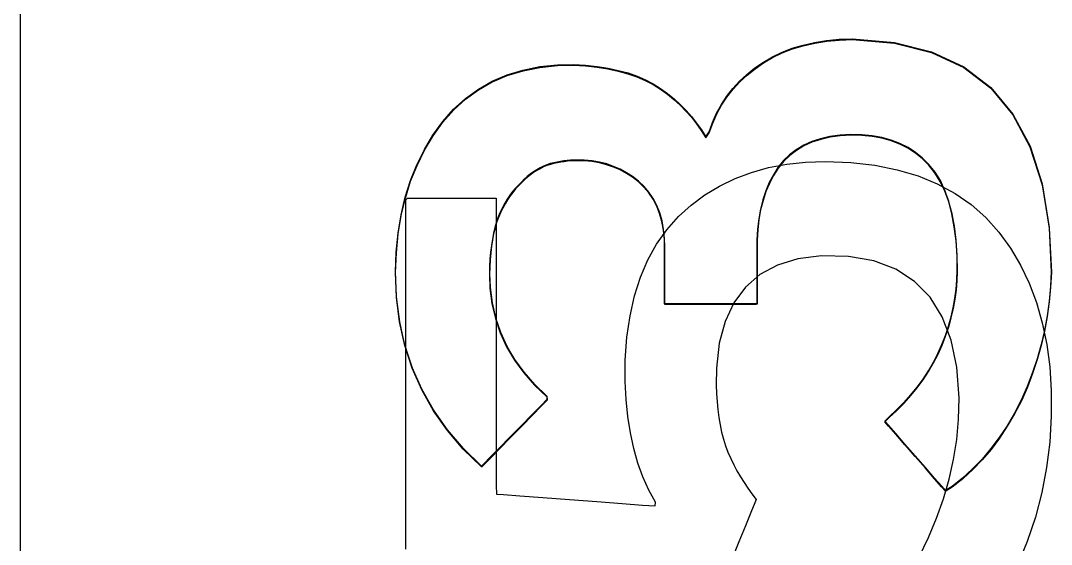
# Model space of a CAD drawing. Extents: x 1 to 47.7, y 0.2 to 35.
# Drawn here: x 36.2985 to 36.4561, y 15.5583 to 15.6384 of the extents above; entities that cross this region are included whole.
import ezdxf

# ---------------------------------------------------------------- set-up
doc = ezdxf.new("R2010")
doc.units = 0
doc.header["$MEASUREMENT"] = 0
for name, color, linetype in [('7_2___8__INDEPENDENT_INPUT', 7, 'CONTINUOUS'), ('7_3___8__OPTOISO_INDEPENDE', 7, 'CONTINUOUS'), ('7_4___24__OPTOISO_INDEPEND', 7, 'CONTINUOUS'), ('7_5___8__INDEPENDENT_INPUT', 7, 'CONTINUOUS'), ('7_6____8__INDEPENDENT_INPU', 7, 'CONTINUOUS'), ('7_7____8__OPTOISO_INDEPEND', 7, 'CONTINUOUS'), ('7_8____8__OPTOISO_INDEPEND', 7, 'CONTINUOUS'), ('8_0_____DWG', 7, 'CONTINUOUS')]:
    doc.layers.add(name, color=color, linetype=linetype)

msp = doc.modelspace()

# ---------------------------------------------------------------- linework, layer by layer
at = {"layer": '7_2___8__INDEPENDENT_INPUT'}
msp.add_lwpolyline([(36.42569, 15.63565), (36.43213, 15.63509), (36.4378, 15.63366), (36.44271, 15.63136), (36.44686, 15.62819), (36.45024, 15.62414), (36.45285, 15.61923), (36.4547, 15.61344), (36.45579, 15.60677), (36.4561, 15.60004), (36.45599, 15.59776), (36.45578, 15.5955), (36.45547, 15.59326), (36.45506, 15.59105), (36.45455, 15.58887), (36.45394, 15.58672), (36.45323, 15.58458), (36.45242, 15.58248), (36.4515, 15.58039), (36.45047, 15.57838), (36.44936, 15.57647), (36.44817, 15.57467), (36.44689, 15.57296), (36.44553, 15.57136), (36.44408, 15.56986), (36.44256, 15.56846), (36.44095, 15.56716), (36.43993, 15.56653), (36.43934, 15.56721), (36.43826, 15.56845), (36.43686, 15.57006), (36.43529, 15.57185), (36.43372, 15.57365), (36.43232, 15.57526), (36.43124, 15.57649), (36.43065, 15.57717), (36.43129, 15.57784), (36.43247, 15.57892), (36.43359, 15.58004), (36.43463, 15.58119), (36.4356, 15.58238), (36.4365, 15.5836), (36.43733, 15.58487), (36.43808, 15.58617), (36.43877, 15.5875), (36.43938, 15.58889), (36.43993, 15.59029), (36.4404, 15.59169), (36.4408, 15.5931), (36.44113, 15.59451), (36.44138, 15.59592), (36.44157, 15.59734), (36.44169, 15.59876), (36.44173, 15.60018), (36.44169, 15.60251), (36.44154, 15.60484), (36.44128, 15.60699), (36.44091, 15.60899), (36.44043, 15.61081), (36.43984, 15.61246), (36.43913, 15.61395), (36.43832, 15.61527), (36.43739, 15.61643), (36.43641, 15.61741), (36.43534, 15.61827), (36.43419, 15.61902), (36.43295, 15.61964), (36.43162, 15.62015), (36.4302, 15.62055), (36.4287, 15.62082), (36.42712, 15.62098), (36.42544, 15.62102), (36.4238, 15.62092), (36.42227, 15.6207), (36.42083, 15.62037), (36.41949, 15.61993), (36.41825, 15.61937), (36.41711, 15.61869), (36.41608, 15.61791), (36.41514, 15.61701), (36.41432, 15.61598), (36.41361, 15.61486), (36.41298, 15.61365), (36.41245, 15.61238), (36.412, 15.61103), (36.41164, 15.60961), (36.41137, 15.60811), (36.41119, 15.60654), (36.41109, 15.60489), (36.41108, 15.60386), (36.41108, 15.60331), (36.41108, 15.6023), (36.41108, 15.60099), (36.41108, 15.59952), (36.41108, 15.59806), (36.41108, 15.59674), (36.41108, 15.59573), (36.41108, 15.59518), (36.41091, 15.59512), (36.4099, 15.59512), (36.4082, 15.59512), (36.40605, 15.59512), (36.40368, 15.59512), (36.40136, 15.59512), (36.39931, 15.59512), (36.39778, 15.59512), (36.39702, 15.59512), (36.39697, 15.59528), (36.39697, 15.59597), (36.39697, 15.59707), (36.39697, 15.59842), (36.39697, 15.59989), (36.39697, 15.60131), (36.39697, 15.60253), (36.39697, 15.60342), (36.39697, 15.60381), (36.39694, 15.60508), (36.3968, 15.60648), (36.39656, 15.60779), (36.39621, 15.60902), (36.39577, 15.61016), (36.39522, 15.61122), (36.39457, 15.61219), (36.39382, 15.61308), (36.39296, 15.61388), (36.39207, 15.61457), (36.39115, 15.61517), (36.39017, 15.6157), (36.38916, 15.61614), (36.3881, 15.6165), (36.387, 15.61677), (36.38586, 15.61696), (36.38467, 15.61708), (36.38354, 15.61711), (36.38306, 15.6171), (36.38257, 15.61707), (36.38208, 15.61702), (36.38158, 15.61696), (36.38107, 15.61688), (36.38055, 15.61679), (36.38003, 15.61668), (36.37949, 15.61655), (36.37896, 15.61638), (36.37843, 15.61615), (36.37791, 15.61589), (36.37741, 15.61561), (36.37691, 15.61529), (36.37643, 15.61495), (36.37596, 15.61457), (36.3755, 15.61417), (36.37506, 15.61374), (36.37461, 15.61328), (36.37415, 15.61279), (36.37371, 15.61227), (36.3733, 15.61171), (36.3729, 15.61112), (36.37253, 15.6105), (36.37218, 15.60984), (36.37185, 15.60915), (36.37153, 15.60842), (36.37125, 15.60764), (36.37101, 15.6068), (36.3708, 15.60592), (36.37062, 15.60499), (36.37047, 15.60402), (36.37035, 15.60301), (36.37027, 15.60194), (36.37021, 15.60084), (36.37019, 15.59969), (36.37026, 15.59761), (36.37056, 15.59524), (36.37109, 15.59296), (36.37184, 15.59076), (36.37281, 15.58864), (36.37401, 15.5866), (36.37544, 15.58465), (36.37709, 15.58277), (36.37896, 15.58098), (36.37898, 15.58045), (36.37808, 15.57954), (36.37673, 15.57817), (36.37509, 15.57651), (36.37336, 15.57474), (36.3717, 15.57306), (36.3703, 15.57163), (36.36933, 15.57064), (36.36896, 15.57027), (36.36619, 15.57299), (36.36374, 15.57586), (36.36162, 15.57887), (36.35983, 15.58204), (36.35837, 15.58536), (36.35724, 15.58883), (36.35643, 15.59245), (36.35596, 15.59622), (36.35581, 15.60001), (36.35592, 15.60303), (36.35621, 15.60594), (36.35666, 15.60873), (36.35729, 15.6114), (36.3581, 15.61395), (36.35907, 15.61639), (36.36022, 15.61871), (36.36154, 15.62092), (36.36304, 15.623), (36.3647, 15.62488), (36.36652, 15.62653), (36.36849, 15.62796), (36.37061, 15.62916), (36.37287, 15.63013), (36.37529, 15.63087), (36.37786, 15.63139), (36.38058, 15.63168), (36.38303, 15.63171), (36.38488, 15.6316), (36.38664, 15.63142), (36.38831, 15.63116), (36.38988, 15.63082), (36.39136, 15.63042), (36.39274, 15.62994), (36.39403, 15.62939), (36.39522, 15.62876), (36.39633, 15.62805), (36.39739, 15.62728), (36.3984, 15.62647), (36.39934, 15.62561), (36.40024, 15.6247), (36.40108, 15.62375), (36.40186, 15.62275), (36.40259, 15.62171), (36.40326, 15.62063), (36.40376, 15.6214), (36.4043, 15.62287), (36.40493, 15.62427), (36.40566, 15.62559), (36.40649, 15.62685), (36.40741, 15.62804), (36.40844, 15.62916), (36.40956, 15.63021), (36.41079, 15.63119), (36.41208, 15.63209), (36.41346, 15.6329), (36.41493, 15.6336), (36.41649, 15.6342), (36.41815, 15.6347), (36.4199, 15.63509), (36.42173, 15.63538), (36.42366, 15.63557)], close=True, dxfattribs=at)
at = {"layer": '7_3___8__OPTOISO_INDEPENDE'}
msp.add_lwpolyline([(36.42569, 15.63565), (36.43213, 15.63509), (36.4378, 15.63366), (36.44271, 15.63136), (36.44686, 15.62819), (36.45024, 15.62414), (36.45285, 15.61923), (36.4547, 15.61344), (36.45579, 15.60677), (36.4561, 15.60004), (36.45599, 15.59776), (36.45578, 15.5955), (36.45547, 15.59326), (36.45506, 15.59105), (36.45455, 15.58887), (36.45394, 15.58672), (36.45323, 15.58458), (36.45242, 15.58248), (36.4515, 15.58039), (36.45047, 15.57838), (36.44936, 15.57647), (36.44817, 15.57467), (36.44689, 15.57296), (36.44553, 15.57136), (36.44408, 15.56986), (36.44256, 15.56846), (36.44095, 15.56716), (36.43993, 15.56653), (36.43934, 15.56721), (36.43826, 15.56845), (36.43686, 15.57006), (36.43529, 15.57185), (36.43372, 15.57365), (36.43232, 15.57526), (36.43124, 15.57649), (36.43065, 15.57717), (36.43129, 15.57784), (36.43247, 15.57892), (36.43359, 15.58004), (36.43463, 15.58119), (36.4356, 15.58238), (36.4365, 15.5836), (36.43733, 15.58487), (36.43808, 15.58617), (36.43877, 15.5875), (36.43938, 15.58889), (36.43993, 15.59029), (36.4404, 15.59169), (36.4408, 15.5931), (36.44113, 15.59451), (36.44138, 15.59592), (36.44157, 15.59734), (36.44169, 15.59876), (36.44173, 15.60018), (36.44169, 15.60251), (36.44154, 15.60484), (36.44128, 15.60699), (36.44091, 15.60899), (36.44043, 15.61081), (36.43984, 15.61246), (36.43913, 15.61395), (36.43832, 15.61527), (36.43739, 15.61643), (36.43641, 15.61741), (36.43534, 15.61827), (36.43419, 15.61902), (36.43295, 15.61964), (36.43162, 15.62015), (36.4302, 15.62055), (36.4287, 15.62082), (36.42712, 15.62098), (36.42544, 15.62102), (36.4238, 15.62092), (36.42227, 15.6207), (36.42083, 15.62037), (36.41949, 15.61993), (36.41825, 15.61937), (36.41711, 15.61869), (36.41608, 15.61791), (36.41514, 15.61701), (36.41432, 15.61598), (36.41361, 15.61486), (36.41298, 15.61365), (36.41245, 15.61238), (36.412, 15.61103), (36.41164, 15.60961), (36.41137, 15.60811), (36.41119, 15.60654), (36.41109, 15.60489), (36.41108, 15.60386), (36.41108, 15.60331), (36.41108, 15.6023), (36.41108, 15.60099), (36.41108, 15.59952), (36.41108, 15.59806), (36.41108, 15.59674), (36.41108, 15.59573), (36.41108, 15.59518), (36.41091, 15.59512), (36.4099, 15.59512), (36.4082, 15.59512), (36.40605, 15.59512), (36.40368, 15.59512), (36.40136, 15.59512), (36.39931, 15.59512), (36.39778, 15.59512), (36.39702, 15.59512), (36.39697, 15.59528), (36.39697, 15.59597), (36.39697, 15.59707), (36.39697, 15.59842), (36.39697, 15.59989), (36.39697, 15.60131), (36.39697, 15.60253), (36.39697, 15.60342), (36.39697, 15.60381), (36.39694, 15.60508), (36.3968, 15.60648), (36.39656, 15.60779), (36.39621, 15.60902), (36.39577, 15.61016), (36.39522, 15.61122), (36.39457, 15.61219), (36.39382, 15.61308), (36.39296, 15.61388), (36.39207, 15.61457), (36.39115, 15.61517), (36.39017, 15.6157), (36.38916, 15.61614), (36.3881, 15.6165), (36.387, 15.61677), (36.38586, 15.61696), (36.38467, 15.61708), (36.38354, 15.61711), (36.38306, 15.6171), (36.38257, 15.61707), (36.38208, 15.61702), (36.38158, 15.61696), (36.38107, 15.61688), (36.38055, 15.61679), (36.38003, 15.61668), (36.37949, 15.61655), (36.37896, 15.61638), (36.37843, 15.61615), (36.37791, 15.61589), (36.37741, 15.61561), (36.37691, 15.61529), (36.37643, 15.61495), (36.37596, 15.61457), (36.3755, 15.61417), (36.37506, 15.61374), (36.37461, 15.61328), (36.37415, 15.61279), (36.37371, 15.61227), (36.3733, 15.61171), (36.3729, 15.61112), (36.37253, 15.6105), (36.37218, 15.60984), (36.37185, 15.60915), (36.37153, 15.60842), (36.37125, 15.60764), (36.37101, 15.6068), (36.3708, 15.60592), (36.37062, 15.60499), (36.37047, 15.60402), (36.37035, 15.60301), (36.37027, 15.60194), (36.37021, 15.60084), (36.37019, 15.59969), (36.37026, 15.59761), (36.37056, 15.59524), (36.37109, 15.59296), (36.37184, 15.59076), (36.37281, 15.58864), (36.37401, 15.5866), (36.37544, 15.58465), (36.37709, 15.58277), (36.37896, 15.58098), (36.37898, 15.58045), (36.37808, 15.57954), (36.37673, 15.57817), (36.37509, 15.57651), (36.37336, 15.57474), (36.3717, 15.57306), (36.3703, 15.57163), (36.36933, 15.57064), (36.36896, 15.57027), (36.36619, 15.57299), (36.36374, 15.57586), (36.36162, 15.57887), (36.35983, 15.58204), (36.35837, 15.58536), (36.35724, 15.58883), (36.35643, 15.59245), (36.35596, 15.59622), (36.35581, 15.60001), (36.35592, 15.60303), (36.35621, 15.60594), (36.35666, 15.60873), (36.35729, 15.6114), (36.3581, 15.61395), (36.35907, 15.61639), (36.36022, 15.61871), (36.36154, 15.62092), (36.36304, 15.623), (36.3647, 15.62488), (36.36652, 15.62653), (36.36849, 15.62796), (36.37061, 15.62916), (36.37287, 15.63013), (36.37529, 15.63087), (36.37786, 15.63139), (36.38058, 15.63168), (36.38303, 15.63171), (36.38488, 15.6316), (36.38664, 15.63142), (36.38831, 15.63116), (36.38988, 15.63082), (36.39136, 15.63042), (36.39274, 15.62994), (36.39403, 15.62939), (36.39522, 15.62876), (36.39633, 15.62805), (36.39739, 15.62728), (36.3984, 15.62647), (36.39934, 15.62561), (36.40024, 15.6247), (36.40108, 15.62375), (36.40186, 15.62275), (36.40259, 15.62171), (36.40326, 15.62063), (36.40376, 15.6214), (36.4043, 15.62287), (36.40493, 15.62427), (36.40566, 15.62559), (36.40649, 15.62685), (36.40741, 15.62804), (36.40844, 15.62916), (36.40956, 15.63021), (36.41079, 15.63119), (36.41208, 15.63209), (36.41346, 15.6329), (36.41493, 15.6336), (36.41649, 15.6342), (36.41815, 15.6347), (36.4199, 15.63509), (36.42173, 15.63538), (36.42366, 15.63557)], close=True, dxfattribs=at)
at = {"layer": '7_4___24__OPTOISO_INDEPEND'}
for points in [[(36.35738, 15.55757), (36.35738, 15.56435), (36.35738, 15.57312), (36.35738, 15.58287), (36.35738, 15.59255), (36.35738, 15.60115), (36.35738, 15.60765), (36.35738, 15.611), (36.35761, 15.61125), (36.35869, 15.61125), (36.36044, 15.61125), (36.36261, 15.61125), (36.36495, 15.61125), (36.36723, 15.61125), (36.3692, 15.61125), (36.37061, 15.61125), (36.37121, 15.61125), (36.37122, 15.60995), (36.37122, 15.60586), (36.37122, 15.59977), (36.37122, 15.59247), (36.37122, 15.58477), (36.37122, 15.57748), (36.37122, 15.57138), (36.37122, 15.5673), (36.37123, 15.566), (36.3723, 15.56592), (36.37481, 15.56573), (36.37832, 15.56547), (36.38239, 15.56516), (36.38658, 15.56485), (36.39045, 15.56456), (36.39357, 15.56433), (36.3955, 15.56419), (36.39554, 15.56475), (36.39453, 15.56662), (36.39364, 15.56862), (36.39288, 15.57074), (36.39224, 15.57298), (36.39172, 15.57536), (36.39133, 15.57785), (36.39106, 15.58047), (36.39091, 15.58321), (36.39093, 15.5865), (36.3912, 15.58999), (36.39167, 15.59327), (36.39237, 15.59633), (36.39328, 15.59918), (36.3944, 15.60182), (36.39574, 15.60424), (36.3973, 15.60645), (36.39907, 15.60845), (36.40104, 15.61022), (36.40313, 15.61178), (36.40537, 15.61313), (36.40773, 15.61428), (36.41023, 15.61522), (36.41286, 15.61595), (36.41563, 15.61647), (36.41853, 15.61678), (36.42156, 15.61689), (36.42546, 15.61673), (36.42912, 15.6163), (36.43254, 15.61562), (36.43572, 15.61467), (36.43867, 15.61347), (36.44138, 15.612), (36.44385, 15.61028), (36.44608, 15.60829), (36.44808, 15.60605), (36.44985, 15.60362), (36.4514, 15.60102), (36.45273, 15.59825), (36.45384, 15.5953), (36.45473, 15.59219), (36.45541, 15.58891), (36.45586, 15.58545), (36.45609, 15.58183), (36.4561, 15.57795), (36.45586, 15.57397), (36.45538, 15.57007), (36.45464, 15.56623), (36.45366, 15.56246), (36.45243, 15.55876), (36.45095, 15.55514)], [(36.4359, 15.5564), (36.43733, 15.55934), (36.43856, 15.56231), (36.43961, 15.56529), (36.44047, 15.5683), (36.44114, 15.57132), (36.44163, 15.57436), (36.44192, 15.57742), (36.44201, 15.58072), (36.44164, 15.58543), (36.44078, 15.58957), (36.43941, 15.59314), (36.43755, 15.59613), (36.43518, 15.59855), (36.43232, 15.6004), (36.42896, 15.60167), (36.42509, 15.60237), (36.42095, 15.60246), (36.41736, 15.60197), (36.41422, 15.60101), (36.41154, 15.59958), (36.40931, 15.59767), (36.40753, 15.59528), (36.4062, 15.59242), (36.40532, 15.58909), (36.4049, 15.58527), (36.40486, 15.58269), (36.4049, 15.5814), (36.40498, 15.58014), (36.4051, 15.57892), (36.40525, 15.57774), (36.40545, 15.57659), (36.40568, 15.57549), (36.40596, 15.57442), (36.40627, 15.57339), (36.40665, 15.5724), (36.40708, 15.57143), (36.40754, 15.57049), (36.40803, 15.56956), (36.40855, 15.56865), (36.40911, 15.56776), (36.4097, 15.56689), (36.41032, 15.56603), (36.41097, 15.5652), (36.41075, 15.56466), (36.41016, 15.56321), (36.40931, 15.56113), (36.40832, 15.55868), (36.40728, 15.55613)]]:
    msp.add_lwpolyline(points, dxfattribs=at)
at = {"layer": '7_5___8__INDEPENDENT_INPUT'}
msp.add_lwpolyline([(36.42567, 15.63554), (36.43212, 15.63498), (36.43779, 15.63355), (36.4427, 15.63125), (36.44685, 15.62808), (36.45023, 15.62404), (36.45284, 15.61912), (36.45469, 15.61333), (36.45578, 15.60667), (36.45609, 15.59993), (36.45598, 15.59765), (36.45577, 15.59539), (36.45546, 15.59315), (36.45505, 15.59095), (36.45454, 15.58876), (36.45393, 15.58661), (36.45322, 15.58447), (36.45241, 15.58237), (36.45149, 15.58029), (36.45046, 15.57827), (36.44935, 15.57637), (36.44815, 15.57456), (36.44687, 15.57285), (36.44551, 15.57125), (36.44407, 15.56975), (36.44254, 15.56835), (36.44094, 15.56705), (36.43992, 15.56643), (36.43933, 15.5671), (36.43825, 15.56834), (36.43684, 15.56995), (36.43528, 15.57174), (36.43371, 15.57354), (36.4323, 15.57515), (36.43122, 15.57638), (36.43063, 15.57706), (36.43128, 15.57773), (36.43246, 15.57881), (36.43357, 15.57993), (36.43461, 15.58108), (36.43558, 15.58227), (36.43648, 15.5835), (36.43731, 15.58476), (36.43807, 15.58606), (36.43875, 15.58739), (36.43937, 15.58878), (36.43991, 15.59018), (36.44038, 15.59158), (36.44078, 15.59299), (36.44111, 15.5944), (36.44137, 15.59581), (36.44156, 15.59723), (36.44167, 15.59865), (36.44172, 15.60007), (36.44168, 15.6024), (36.44153, 15.60473), (36.44127, 15.60689), (36.4409, 15.60888), (36.44042, 15.6107), (36.43982, 15.61236), (36.43912, 15.61384), (36.43831, 15.61517), (36.43738, 15.61632), (36.4364, 15.6173), (36.43533, 15.61816), (36.43417, 15.61891), (36.43293, 15.61953), (36.43161, 15.62005), (36.43019, 15.62044), (36.42869, 15.62072), (36.4271, 15.62087), (36.42543, 15.62091), (36.42379, 15.62081), (36.42225, 15.62059), (36.42081, 15.62026), (36.41948, 15.61982), (36.41824, 15.61926), (36.4171, 15.61858), (36.41607, 15.6178), (36.41513, 15.6169), (36.4143, 15.61587), (36.41359, 15.61475), (36.41297, 15.61354), (36.41243, 15.61227), (36.41199, 15.61092), (36.41163, 15.6095), (36.41136, 15.608), (36.41117, 15.60643), (36.41108, 15.60479), (36.41106, 15.60375), (36.41106, 15.6032), (36.41106, 15.60219), (36.41106, 15.60088), (36.41106, 15.59941), (36.41106, 15.59795), (36.41106, 15.59663), (36.41106, 15.59562), (36.41106, 15.59507), (36.4109, 15.59501), (36.40989, 15.59501), (36.40819, 15.59501), (36.40603, 15.59501), (36.40367, 15.59501), (36.40134, 15.59501), (36.39929, 15.59501), (36.39776, 15.59501), (36.397, 15.59501), (36.39696, 15.59517), (36.39696, 15.59586), (36.39696, 15.59696), (36.39696, 15.59832), (36.39696, 15.59978), (36.39696, 15.6012), (36.39696, 15.60243), (36.39696, 15.60331), (36.39696, 15.6037), (36.39692, 15.60497), (36.39678, 15.60637), (36.39654, 15.60769), (36.3962, 15.60891), (36.39576, 15.61006), (36.39521, 15.61111), (36.39456, 15.61208), (36.3938, 15.61297), (36.39294, 15.61377), (36.39206, 15.61446), (36.39113, 15.61506), (36.39016, 15.61559), (36.38915, 15.61603), (36.38809, 15.61639), (36.38699, 15.61666), (36.38584, 15.61686), (36.38465, 15.61697), (36.38353, 15.617), (36.38305, 15.61699), (36.38256, 15.61696), (36.38207, 15.61692), (36.38156, 15.61685), (36.38105, 15.61678), (36.38054, 15.61668), (36.38001, 15.61657), (36.37948, 15.61644), (36.37894, 15.61627), (36.37841, 15.61604), (36.3779, 15.61578), (36.37739, 15.6155), (36.3769, 15.61518), (36.37642, 15.61484), (36.37595, 15.61446), (36.37549, 15.61406), (36.37505, 15.61363), (36.3746, 15.61318), (36.37414, 15.61269), (36.37371, 15.61216), (36.37329, 15.61161), (36.3729, 15.61101), (36.37252, 15.61039), (36.37217, 15.60973), (36.37183, 15.60904), (36.37152, 15.60831), (36.37124, 15.60753), (36.371, 15.60669), (36.37079, 15.60581), (36.37061, 15.60488), (36.37046, 15.60391), (36.37034, 15.6029), (36.37025, 15.60184), (36.3702, 15.60073), (36.37017, 15.59958), (36.37025, 15.5975), (36.37055, 15.59514), (36.37108, 15.59285), (36.37183, 15.59065), (36.3728, 15.58853), (36.374, 15.58649), (36.37542, 15.58454), (36.37707, 15.58266), (36.37895, 15.58087), (36.37896, 15.58035), (36.37807, 15.57943), (36.37671, 15.57806), (36.37508, 15.5764), (36.37335, 15.57464), (36.37169, 15.57295), (36.37029, 15.57152), (36.36931, 15.57053), (36.36895, 15.57016), (36.36617, 15.57288), (36.36373, 15.57575), (36.36161, 15.57876), (36.35982, 15.58193), (36.35836, 15.58525), (36.35722, 15.58872), (36.35642, 15.59234), (36.35594, 15.59611), (36.3558, 15.5999), (36.35591, 15.60292), (36.35619, 15.60583), (36.35665, 15.60862), (36.35728, 15.61129), (36.35808, 15.61385), (36.35906, 15.61628), (36.36021, 15.61861), (36.36153, 15.62081), (36.36302, 15.62289), (36.36469, 15.62477), (36.36651, 15.62643), (36.36847, 15.62785), (36.37059, 15.62905), (36.37286, 15.63002), (36.37528, 15.63076), (36.37785, 15.63128), (36.38057, 15.63157), (36.38301, 15.63161), (36.38487, 15.63149), (36.38663, 15.63131), (36.3883, 15.63105), (36.38987, 15.63072), (36.39134, 15.63031), (36.39273, 15.62983), (36.39401, 15.62928), (36.3952, 15.62865), (36.39632, 15.62794), (36.39738, 15.62717), (36.39838, 15.62636), (36.39933, 15.6255), (36.40023, 15.62459), (36.40106, 15.62364), (36.40185, 15.62264), (36.40257, 15.6216), (36.40325, 15.62052), (36.40375, 15.62129), (36.40428, 15.62276), (36.40491, 15.62416), (36.40564, 15.62549), (36.40647, 15.62674), (36.4074, 15.62793), (36.40843, 15.62905), (36.40955, 15.6301), (36.41077, 15.63108), (36.41207, 15.63199), (36.41344, 15.63279), (36.41492, 15.6335), (36.41648, 15.6341), (36.41814, 15.63459), (36.41988, 15.63499), (36.42172, 15.63527), (36.42365, 15.63546)], close=True, dxfattribs=at)
at = {"layer": '7_6____8__INDEPENDENT_INPU'}
msp.add_lwpolyline([(36.42567, 15.63565), (36.43212, 15.63509), (36.43779, 15.63366), (36.4427, 15.63136), (36.44685, 15.62819), (36.45023, 15.62414), (36.45284, 15.61923), (36.45469, 15.61344), (36.45578, 15.60677), (36.45609, 15.60004), (36.45598, 15.59776), (36.45577, 15.5955), (36.45546, 15.59326), (36.45505, 15.59105), (36.45454, 15.58887), (36.45393, 15.58672), (36.45322, 15.58458), (36.45241, 15.58248), (36.45149, 15.58039), (36.45046, 15.57838), (36.44935, 15.57647), (36.44815, 15.57467), (36.44687, 15.57296), (36.44551, 15.57136), (36.44407, 15.56986), (36.44254, 15.56846), (36.44094, 15.56716), (36.43992, 15.56653), (36.43933, 15.56721), (36.43825, 15.56845), (36.43684, 15.57006), (36.43528, 15.57185), (36.43371, 15.57365), (36.4323, 15.57526), (36.43122, 15.57649), (36.43063, 15.57717), (36.43128, 15.57784), (36.43246, 15.57892), (36.43357, 15.58004), (36.43461, 15.58119), (36.43558, 15.58238), (36.43648, 15.5836), (36.43731, 15.58487), (36.43807, 15.58617), (36.43875, 15.5875), (36.43937, 15.58889), (36.43991, 15.59029), (36.44038, 15.59169), (36.44078, 15.5931), (36.44111, 15.59451), (36.44137, 15.59592), (36.44156, 15.59734), (36.44167, 15.59876), (36.44172, 15.60018), (36.44168, 15.60251), (36.44153, 15.60484), (36.44127, 15.60699), (36.4409, 15.60899), (36.44042, 15.61081), (36.43982, 15.61246), (36.43912, 15.61395), (36.43831, 15.61527), (36.43738, 15.61643), (36.4364, 15.61741), (36.43533, 15.61827), (36.43417, 15.61902), (36.43293, 15.61964), (36.43161, 15.62015), (36.43019, 15.62055), (36.42869, 15.62082), (36.4271, 15.62098), (36.42543, 15.62102), (36.42379, 15.62092), (36.42225, 15.6207), (36.42081, 15.62037), (36.41948, 15.61993), (36.41824, 15.61937), (36.4171, 15.61869), (36.41607, 15.61791), (36.41513, 15.61701), (36.4143, 15.61598), (36.41359, 15.61486), (36.41297, 15.61365), (36.41243, 15.61238), (36.41199, 15.61103), (36.41163, 15.60961), (36.41136, 15.60811), (36.41117, 15.60654), (36.41108, 15.60489), (36.41106, 15.60386), (36.41106, 15.60331), (36.41106, 15.6023), (36.41106, 15.60099), (36.41106, 15.59952), (36.41106, 15.59806), (36.41106, 15.59674), (36.41106, 15.59573), (36.41106, 15.59518), (36.4109, 15.59512), (36.40989, 15.59512), (36.40819, 15.59512), (36.40603, 15.59512), (36.40367, 15.59512), (36.40134, 15.59512), (36.39929, 15.59512), (36.39776, 15.59512), (36.397, 15.59512), (36.39696, 15.59528), (36.39696, 15.59597), (36.39696, 15.59707), (36.39696, 15.59842), (36.39696, 15.59989), (36.39696, 15.60131), (36.39696, 15.60253), (36.39696, 15.60342), (36.39696, 15.60381), (36.39692, 15.60508), (36.39678, 15.60648), (36.39654, 15.60779), (36.3962, 15.60902), (36.39576, 15.61016), (36.39521, 15.61122), (36.39456, 15.61219), (36.3938, 15.61308), (36.39294, 15.61388), (36.39206, 15.61457), (36.39113, 15.61517), (36.39016, 15.6157), (36.38915, 15.61614), (36.38809, 15.6165), (36.38699, 15.61677), (36.38584, 15.61696), (36.38465, 15.61708), (36.38353, 15.61711), (36.38305, 15.6171), (36.38256, 15.61707), (36.38207, 15.61702), (36.38156, 15.61696), (36.38105, 15.61688), (36.38054, 15.61679), (36.38001, 15.61668), (36.37948, 15.61655), (36.37894, 15.61638), (36.37841, 15.61615), (36.3779, 15.61589), (36.37739, 15.61561), (36.3769, 15.61529), (36.37642, 15.61495), (36.37595, 15.61457), (36.37549, 15.61417), (36.37505, 15.61374), (36.3746, 15.61328), (36.37414, 15.61279), (36.37371, 15.61227), (36.37329, 15.61171), (36.3729, 15.61112), (36.37252, 15.6105), (36.37217, 15.60984), (36.37183, 15.60915), (36.37152, 15.60842), (36.37124, 15.60764), (36.371, 15.6068), (36.37079, 15.60592), (36.37061, 15.60499), (36.37046, 15.60402), (36.37034, 15.60301), (36.37025, 15.60194), (36.3702, 15.60084), (36.37017, 15.59969), (36.37025, 15.59761), (36.37055, 15.59524), (36.37108, 15.59296), (36.37183, 15.59076), (36.3728, 15.58864), (36.374, 15.5866), (36.37542, 15.58465), (36.37707, 15.58277), (36.37895, 15.58098), (36.37896, 15.58045), (36.37807, 15.57954), (36.37671, 15.57817), (36.37508, 15.57651), (36.37335, 15.57474), (36.37169, 15.57306), (36.37029, 15.57163), (36.36931, 15.57064), (36.36895, 15.57027), (36.36617, 15.57299), (36.36373, 15.57586), (36.36161, 15.57887), (36.35982, 15.58204), (36.35836, 15.58536), (36.35722, 15.58883), (36.35642, 15.59245), (36.35594, 15.59622), (36.3558, 15.60001), (36.35591, 15.60303), (36.35619, 15.60594), (36.35665, 15.60873), (36.35728, 15.6114), (36.35808, 15.61395), (36.35906, 15.61639), (36.36021, 15.61871), (36.36153, 15.62092), (36.36302, 15.623), (36.36469, 15.62488), (36.36651, 15.62653), (36.36847, 15.62796), (36.37059, 15.62916), (36.37286, 15.63013), (36.37528, 15.63087), (36.37785, 15.63139), (36.38057, 15.63168), (36.38301, 15.63171), (36.38487, 15.6316), (36.38663, 15.63142), (36.3883, 15.63116), (36.38987, 15.63082), (36.39134, 15.63042), (36.39273, 15.62994), (36.39401, 15.62939), (36.3952, 15.62876), (36.39632, 15.62805), (36.39738, 15.62728), (36.39838, 15.62647), (36.39933, 15.62561), (36.40023, 15.6247), (36.40106, 15.62375), (36.40185, 15.62275), (36.40257, 15.62171), (36.40325, 15.62063), (36.40375, 15.6214), (36.40428, 15.62287), (36.40491, 15.62427), (36.40564, 15.62559), (36.40647, 15.62685), (36.4074, 15.62804), (36.40843, 15.62916), (36.40955, 15.63021), (36.41077, 15.63119), (36.41207, 15.63209), (36.41344, 15.6329), (36.41492, 15.6336), (36.41648, 15.6342), (36.41814, 15.6347), (36.41988, 15.63509), (36.42172, 15.63538), (36.42365, 15.63557)], close=True, dxfattribs=at)
at = {"layer": '7_7____8__OPTOISO_INDEPEND'}
msp.add_lwpolyline([(36.42569, 15.63565), (36.43213, 15.63509), (36.4378, 15.63366), (36.44271, 15.63136), (36.44686, 15.62819), (36.45024, 15.62414), (36.45285, 15.61923), (36.4547, 15.61344), (36.45579, 15.60677), (36.4561, 15.60004), (36.45599, 15.59776), (36.45578, 15.5955), (36.45547, 15.59326), (36.45506, 15.59105), (36.45455, 15.58887), (36.45394, 15.58672), (36.45323, 15.58458), (36.45242, 15.58248), (36.4515, 15.58039), (36.45047, 15.57838), (36.44936, 15.57647), (36.44817, 15.57467), (36.44689, 15.57296), (36.44553, 15.57136), (36.44408, 15.56986), (36.44256, 15.56846), (36.44095, 15.56716), (36.43993, 15.56653), (36.43934, 15.56721), (36.43826, 15.56845), (36.43686, 15.57006), (36.43529, 15.57185), (36.43372, 15.57365), (36.43232, 15.57526), (36.43124, 15.57649), (36.43065, 15.57717), (36.43129, 15.57784), (36.43247, 15.57892), (36.43359, 15.58004), (36.43463, 15.58119), (36.4356, 15.58238), (36.4365, 15.5836), (36.43733, 15.58487), (36.43808, 15.58617), (36.43877, 15.5875), (36.43938, 15.58889), (36.43993, 15.59029), (36.4404, 15.59169), (36.4408, 15.5931), (36.44113, 15.59451), (36.44138, 15.59592), (36.44157, 15.59734), (36.44169, 15.59876), (36.44173, 15.60018), (36.44169, 15.60251), (36.44154, 15.60484), (36.44128, 15.60699), (36.44091, 15.60899), (36.44043, 15.61081), (36.43984, 15.61246), (36.43913, 15.61395), (36.43832, 15.61527), (36.43739, 15.61643), (36.43641, 15.61741), (36.43534, 15.61827), (36.43419, 15.61902), (36.43295, 15.61964), (36.43162, 15.62015), (36.4302, 15.62055), (36.4287, 15.62082), (36.42712, 15.62098), (36.42544, 15.62102), (36.4238, 15.62092), (36.42227, 15.6207), (36.42083, 15.62037), (36.41949, 15.61993), (36.41825, 15.61937), (36.41711, 15.61869), (36.41608, 15.61791), (36.41514, 15.61701), (36.41432, 15.61598), (36.41361, 15.61486), (36.41298, 15.61365), (36.41245, 15.61238), (36.412, 15.61103), (36.41164, 15.60961), (36.41137, 15.60811), (36.41119, 15.60654), (36.41109, 15.60489), (36.41108, 15.60386), (36.41108, 15.60331), (36.41108, 15.6023), (36.41108, 15.60099), (36.41108, 15.59952), (36.41108, 15.59806), (36.41108, 15.59674), (36.41108, 15.59573), (36.41108, 15.59518), (36.41091, 15.59512), (36.4099, 15.59512), (36.4082, 15.59512), (36.40605, 15.59512), (36.40368, 15.59512), (36.40136, 15.59512), (36.39931, 15.59512), (36.39778, 15.59512), (36.39702, 15.59512), (36.39697, 15.59528), (36.39697, 15.59597), (36.39697, 15.59707), (36.39697, 15.59842), (36.39697, 15.59989), (36.39697, 15.60131), (36.39697, 15.60253), (36.39697, 15.60342), (36.39697, 15.60381), (36.39694, 15.60508), (36.3968, 15.60648), (36.39656, 15.60779), (36.39621, 15.60902), (36.39577, 15.61016), (36.39522, 15.61122), (36.39457, 15.61219), (36.39382, 15.61308), (36.39296, 15.61388), (36.39207, 15.61457), (36.39115, 15.61517), (36.39017, 15.6157), (36.38916, 15.61614), (36.3881, 15.6165), (36.387, 15.61677), (36.38586, 15.61696), (36.38467, 15.61708), (36.38354, 15.61711), (36.38306, 15.6171), (36.38257, 15.61707), (36.38208, 15.61702), (36.38158, 15.61696), (36.38107, 15.61688), (36.38055, 15.61679), (36.38003, 15.61668), (36.37949, 15.61655), (36.37896, 15.61638), (36.37843, 15.61615), (36.37791, 15.61589), (36.37741, 15.61561), (36.37691, 15.61529), (36.37643, 15.61495), (36.37596, 15.61457), (36.3755, 15.61417), (36.37506, 15.61374), (36.37461, 15.61328), (36.37415, 15.61279), (36.37371, 15.61227), (36.3733, 15.61171), (36.3729, 15.61112), (36.37253, 15.6105), (36.37218, 15.60984), (36.37185, 15.60915), (36.37153, 15.60842), (36.37125, 15.60764), (36.37101, 15.6068), (36.3708, 15.60592), (36.37062, 15.60499), (36.37047, 15.60402), (36.37035, 15.60301), (36.37027, 15.60194), (36.37021, 15.60084), (36.37019, 15.59969), (36.37026, 15.59761), (36.37056, 15.59524), (36.37109, 15.59296), (36.37184, 15.59076), (36.37281, 15.58864), (36.37401, 15.5866), (36.37544, 15.58465), (36.37709, 15.58277), (36.37896, 15.58098), (36.37898, 15.58045), (36.37808, 15.57954), (36.37673, 15.57817), (36.37509, 15.57651), (36.37336, 15.57474), (36.3717, 15.57306), (36.3703, 15.57163), (36.36933, 15.57064), (36.36896, 15.57027), (36.36619, 15.57299), (36.36374, 15.57586), (36.36162, 15.57887), (36.35983, 15.58204), (36.35837, 15.58536), (36.35724, 15.58883), (36.35643, 15.59245), (36.35596, 15.59622), (36.35581, 15.60001), (36.35592, 15.60303), (36.35621, 15.60594), (36.35666, 15.60873), (36.35729, 15.6114), (36.3581, 15.61395), (36.35907, 15.61639), (36.36022, 15.61871), (36.36154, 15.62092), (36.36304, 15.623), (36.3647, 15.62488), (36.36652, 15.62653), (36.36849, 15.62796), (36.37061, 15.62916), (36.37287, 15.63013), (36.37529, 15.63087), (36.37786, 15.63139), (36.38058, 15.63168), (36.38303, 15.63171), (36.38488, 15.6316), (36.38664, 15.63142), (36.38831, 15.63116), (36.38988, 15.63082), (36.39136, 15.63042), (36.39274, 15.62994), (36.39403, 15.62939), (36.39522, 15.62876), (36.39633, 15.62805), (36.39739, 15.62728), (36.3984, 15.62647), (36.39934, 15.62561), (36.40024, 15.6247), (36.40108, 15.62375), (36.40186, 15.62275), (36.40259, 15.62171), (36.40326, 15.62063), (36.40376, 15.6214), (36.4043, 15.62287), (36.40493, 15.62427), (36.40566, 15.62559), (36.40649, 15.62685), (36.40741, 15.62804), (36.40844, 15.62916), (36.40956, 15.63021), (36.41079, 15.63119), (36.41208, 15.63209), (36.41346, 15.6329), (36.41493, 15.6336), (36.41649, 15.6342), (36.41815, 15.6347), (36.4199, 15.63509), (36.42173, 15.63538), (36.42366, 15.63557)], close=True, dxfattribs=at)
at = {"layer": '7_8____8__OPTOISO_INDEPEND'}
msp.add_lwpolyline([(36.4257, 15.63554), (36.43214, 15.63498), (36.43782, 15.63355), (36.44273, 15.63125), (36.44688, 15.62808), (36.45026, 15.62404), (36.45287, 15.61912), (36.45472, 15.61333), (36.4558, 15.60667), (36.45611, 15.59993), (36.456, 15.59765), (36.4558, 15.59539), (36.45549, 15.59315), (36.45508, 15.59095), (36.45457, 15.58876), (36.45396, 15.58661), (36.45325, 15.58447), (36.45244, 15.58237), (36.45152, 15.58029), (36.45049, 15.57827), (36.44937, 15.57637), (36.44818, 15.57456), (36.4469, 15.57285), (36.44554, 15.57125), (36.4441, 15.56975), (36.44257, 15.56835), (36.44096, 15.56705), (36.43995, 15.56643), (36.43935, 15.5671), (36.43827, 15.56834), (36.43687, 15.56995), (36.4353, 15.57174), (36.43374, 15.57354), (36.43233, 15.57515), (36.43125, 15.57638), (36.43066, 15.57706), (36.4313, 15.57773), (36.43249, 15.57881), (36.4336, 15.57993), (36.43464, 15.58108), (36.43561, 15.58227), (36.43651, 15.5835), (36.43734, 15.58476), (36.4381, 15.58606), (36.43878, 15.58739), (36.4394, 15.58878), (36.43994, 15.59018), (36.44041, 15.59158), (36.44081, 15.59299), (36.44114, 15.5944), (36.4414, 15.59581), (36.44158, 15.59723), (36.4417, 15.59865), (36.44174, 15.60007), (36.4417, 15.6024), (36.44156, 15.60473), (36.4413, 15.60689), (36.44093, 15.60888), (36.44044, 15.6107), (36.43985, 15.61236), (36.43915, 15.61384), (36.43833, 15.61517), (36.43741, 15.61632), (36.43642, 15.6173), (36.43536, 15.61816), (36.4342, 15.61891), (36.43296, 15.61953), (36.43163, 15.62005), (36.43022, 15.62044), (36.42872, 15.62072), (36.42713, 15.62087), (36.42546, 15.62091), (36.42382, 15.62081), (36.42228, 15.62059), (36.42084, 15.62026), (36.4195, 15.61982), (36.41827, 15.61926), (36.41713, 15.61858), (36.41609, 15.6178), (36.41516, 15.6169), (36.41433, 15.61587), (36.41362, 15.61475), (36.413, 15.61354), (36.41246, 15.61227), (36.41201, 15.61092), (36.41165, 15.6095), (36.41138, 15.608), (36.4112, 15.60643), (36.41111, 15.60479), (36.41109, 15.60375), (36.41109, 15.6032), (36.41109, 15.60219), (36.41109, 15.60088), (36.41109, 15.59941), (36.41109, 15.59795), (36.41109, 15.59663), (36.41109, 15.59562), (36.41109, 15.59507), (36.41092, 15.59501), (36.40992, 15.59501), (36.40822, 15.59501), (36.40606, 15.59501), (36.4037, 15.59501), (36.40137, 15.59501), (36.39932, 15.59501), (36.39779, 15.59501), (36.39703, 15.59501), (36.39699, 15.59517), (36.39699, 15.59586), (36.39699, 15.59696), (36.39699, 15.59832), (36.39699, 15.59978), (36.39699, 15.6012), (36.39699, 15.60243), (36.39699, 15.60331), (36.39699, 15.6037), (36.39695, 15.60497), (36.39681, 15.60637), (36.39657, 15.60769), (36.39623, 15.60891), (36.39578, 15.61006), (36.39523, 15.61111), (36.39458, 15.61208), (36.39383, 15.61297), (36.39297, 15.61377), (36.39209, 15.61446), (36.39116, 15.61506), (36.39019, 15.61559), (36.38917, 15.61603), (36.38812, 15.61639), (36.38702, 15.61666), (36.38587, 15.61686), (36.38468, 15.61697), (36.38356, 15.617), (36.38308, 15.61699), (36.38259, 15.61696), (36.38209, 15.61692), (36.38159, 15.61685), (36.38108, 15.61678), (36.38056, 15.61668), (36.38004, 15.61657), (36.37951, 15.61644), (36.37897, 15.61627), (36.37844, 15.61604), (36.37792, 15.61578), (36.37742, 15.6155), (36.37693, 15.61518), (36.37644, 15.61484), (36.37597, 15.61446), (36.37552, 15.61406), (36.37507, 15.61363), (36.37462, 15.61318), (36.37417, 15.61269), (36.37373, 15.61216), (36.37332, 15.61161), (36.37292, 15.61101), (36.37255, 15.61039), (36.37219, 15.60973), (36.37186, 15.60904), (36.37155, 15.60831), (36.37127, 15.60753), (36.37102, 15.60669), (36.37081, 15.60581), (36.37063, 15.60488), (36.37048, 15.60391), (36.37037, 15.6029), (36.37028, 15.60184), (36.37022, 15.60073), (36.3702, 15.59958), (36.37028, 15.5975), (36.37058, 15.59514), (36.3711, 15.59285), (36.37185, 15.59065), (36.37283, 15.58853), (36.37403, 15.58649), (36.37545, 15.58454), (36.3771, 15.58266), (36.37897, 15.58087), (36.37899, 15.58035), (36.37809, 15.57943), (36.37674, 15.57806), (36.37511, 15.5764), (36.37337, 15.57464), (36.37172, 15.57295), (36.37031, 15.57152), (36.36934, 15.57053), (36.36898, 15.57016), (36.3662, 15.57288), (36.36376, 15.57575), (36.36164, 15.57876), (36.35985, 15.58193), (36.35839, 15.58525), (36.35725, 15.58872), (36.35645, 15.59234), (36.35597, 15.59611), (36.35582, 15.5999), (36.35593, 15.60292), (36.35622, 15.60583), (36.35668, 15.60862), (36.35731, 15.61129), (36.35811, 15.61385), (36.35909, 15.61628), (36.36023, 15.61861), (36.36155, 15.62081), (36.36305, 15.62289), (36.36472, 15.62477), (36.36653, 15.62643), (36.3685, 15.62785), (36.37062, 15.62905), (36.37289, 15.63002), (36.37531, 15.63076), (36.37787, 15.63128), (36.38059, 15.63157), (36.38304, 15.63161), (36.3849, 15.63149), (36.38666, 15.63131), (36.38832, 15.63105), (36.38989, 15.63072), (36.39137, 15.63031), (36.39275, 15.62983), (36.39404, 15.62928), (36.39523, 15.62865), (36.39634, 15.62794), (36.3974, 15.62717), (36.39841, 15.62636), (36.39936, 15.6255), (36.40025, 15.62459), (36.40109, 15.62364), (36.40187, 15.62264), (36.4026, 15.6216), (36.40327, 15.62052), (36.40378, 15.62129), (36.40431, 15.62276), (36.40494, 15.62416), (36.40567, 15.62549), (36.4065, 15.62674), (36.40743, 15.62793), (36.40845, 15.62905), (36.40958, 15.6301), (36.4108, 15.63108), (36.41209, 15.63199), (36.41347, 15.63279), (36.41494, 15.6335), (36.41651, 15.6341), (36.41816, 15.63459), (36.41991, 15.63499), (36.42175, 15.63527), (36.42368, 15.63546)], close=True, dxfattribs=at)
at = {"layer": '8_0_____DWG'}
msp.add_lwpolyline([(36.29846, 13.75805), (36.29846, 13.94184), (36.29846, 14.12409), (36.29846, 14.30473), (36.29846, 14.48365), (36.29846, 14.66076), (36.29846, 14.83596), (36.29846, 15.00916), (36.29846, 15.18026), (36.29846, 15.265), (36.29846, 15.34917), (36.29846, 15.43278), (36.29846, 15.5158), (36.29846, 15.59822), (36.29846, 15.68003), (36.29846, 15.76123)], dxfattribs=at)

doc.saveas('drawing.dxf')
